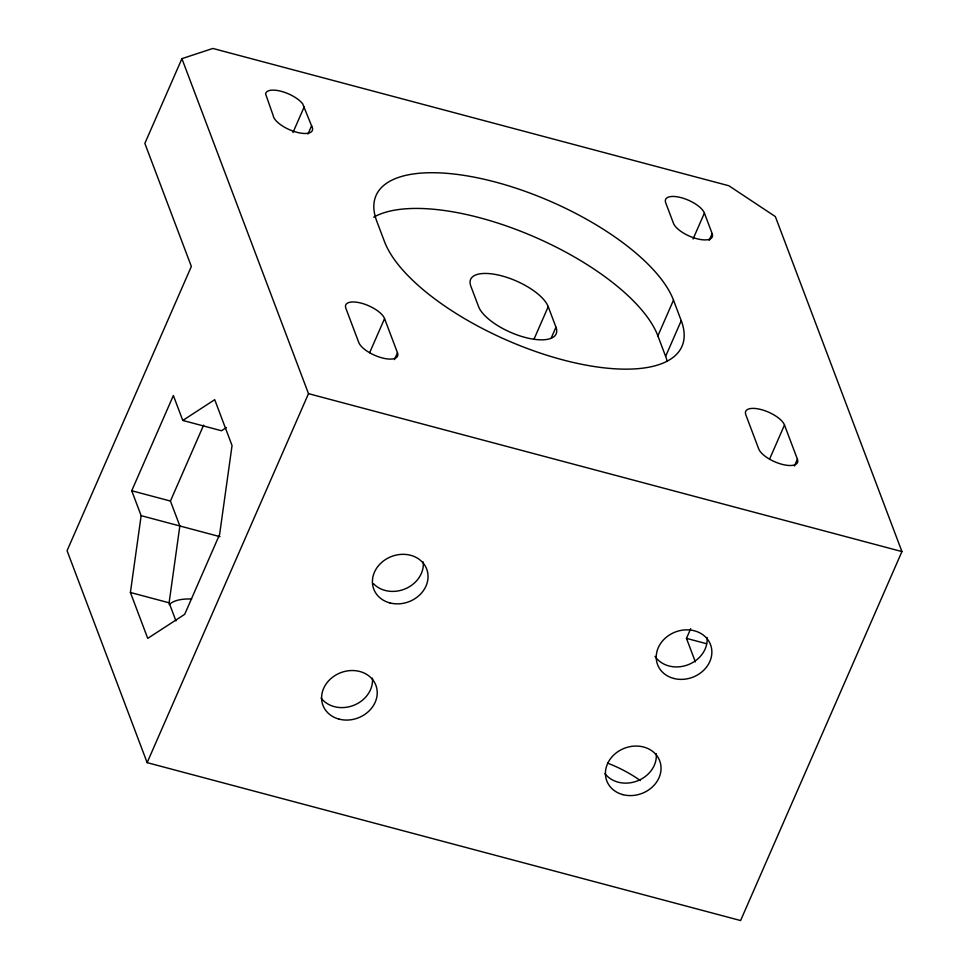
<?xml version="1.0" encoding="UTF-8"?>
<svg xmlns="http://www.w3.org/2000/svg" width="969" height="969" viewBox="0 0 969 969"><rect width="100%" height="100%" fill="white"/><g stroke="black" fill="none" stroke-linecap="round" stroke-linejoin="round"><path stroke-width="1.45" d="M182.79 420.449L214.718 399.676L232.051 445.558L219.612 534.476L184.691 614.334L147.736 638.377L130.403 592.495L141.147 515.665L131.736 490.75L173.366 395.534L182.79 420.449L221.489 430.745L226.395 427.547M175.934 620.875L169.103 602.803L179.846 525.973L170.435 501.046L203.623 425.149M181.906 58.661L144.853 143.388L191.353 266.451L67.067 550.707L147.143 762.639L740.595 920.55L901.933 551.567L775.345 216.572L728.894 185.769L212.865 48.45L181.906 58.661L308.493 393.656L147.143 762.639M292.965 132.571L304.314 106.602M307.997 134.013L311.582 125.813L302.667 103.804A21.052 8.346 23.6 0 0 281.276 91.328A21.052 8.346 23.6 0 0 265.591 93.932L273.173 115.529A21.221 8.406 23.6 0 0 296.671 132.244A21.221 8.406 23.6 0 0 311.582 125.813M369.625 352.752L384.56 318.583A21.221 8.406 23.6 0 0 361.328 303.176A21.221 8.406 23.6 0 0 345.86 308.287L358.772 342.469A21.221 8.406 23.6 0 0 382.004 357.876A21.221 8.406 23.6 0 0 397.472 352.764L384.56 318.583M394.492 359.596L397.472 352.764M533.931 339.368L548.224 306.688A42.442 16.824 23.6 0 0 501.76 275.874A42.442 16.824 23.6 0 0 470.813 286.085L478.565 306.592A42.442 16.824 23.6 0 0 525.016 337.406A42.442 16.824 23.6 0 0 555.964 327.195L548.224 306.688M551.204 338.084L555.964 327.195M693.053 239.028L704.402 213.071A21.221 8.406 23.6 0 0 681.183 197.664A21.221 8.406 23.6 0 0 665.703 202.763L673.455 223.282A21.221 8.406 23.6 0 0 696.675 238.689A21.221 8.406 23.6 0 0 712.154 233.577L704.402 213.071M667.144 361.025A162.719 64.475 23.6 0 0 665.63 356.374L657.878 335.868L673.491 300.16A162.719 64.475 23.6 0 0 495.425 182.051A162.719 64.475 23.6 0 0 376.771 221.198L384.523 241.705A162.719 64.475 23.6 0 0 562.589 359.814A162.719 64.475 23.6 0 0 681.243 320.666L673.491 300.16M709.163 240.409L712.154 233.577M665.63 356.374L681.243 320.666M695.367 661.9L686.476 638.365L690.691 628.699M769.543 459.173L784.49 425.003A21.221 8.406 23.6 0 0 761.259 409.596A21.221 8.406 23.6 0 0 745.791 414.708L758.703 448.889A21.221 8.406 23.6 0 0 781.922 464.296A21.221 8.406 23.6 0 0 797.402 459.185L784.49 425.003M794.423 466.016L797.402 459.185M308.493 393.656L901.933 551.567M131.736 490.75L170.435 501.046M686.476 638.365L706.534 643.707M141.147 515.665L219.975 536.669M130.403 592.495L169.103 602.803M707.055 637.457A28.295 24.225 -20.7 0 1 687.493 664.976A28.295 24.225 -20.7 0 1 655.02 656.34M169.212 604.632A63.675 25.23 23.6 0 1 191.632 599.024M373.731 217.201A162.719 64.475 23.6 0 1 529.074 234.631A162.719 64.475 23.6 0 1 657.878 335.868M607.587 763.112A63.675 25.23 23.6 0 1 640.376 780.59M656.243 753.664A28.295 24.225 -20.7 0 1 637.384 780.917A28.295 24.225 -20.7 0 1 604.947 773.589M372.423 678.143A28.295 24.225 -20.7 0 1 353.564 705.396A28.295 24.225 -20.7 0 1 321.127 698.068M423.235 561.935A28.295 24.225 -20.7 0 1 405.732 588.631A28.295 24.225 -20.7 0 1 373.61 583.822M389.817 602.9A28.295 24.225 -20.7 0 0 427.777 573.139A28.295 24.225 -20.7 0 0 383.094 561.245A28.295 24.225 -20.7 0 0 389.817 602.9M339.005 719.107A28.295 24.225 -20.7 0 0 376.965 689.347A28.295 24.225 -20.7 0 0 332.282 677.452A28.295 24.225 -20.7 0 0 339.005 719.107M622.825 794.628A28.295 24.225 -20.7 0 0 660.785 764.868A28.295 24.225 -20.7 0 0 616.102 752.974A28.295 24.225 -20.7 0 0 622.825 794.628M673.637 678.421A28.295 24.225 -20.7 0 0 711.597 648.661A28.295 24.225 -20.7 0 0 666.914 636.766A28.295 24.225 -20.7 0 0 673.637 678.421"/></g></svg>
